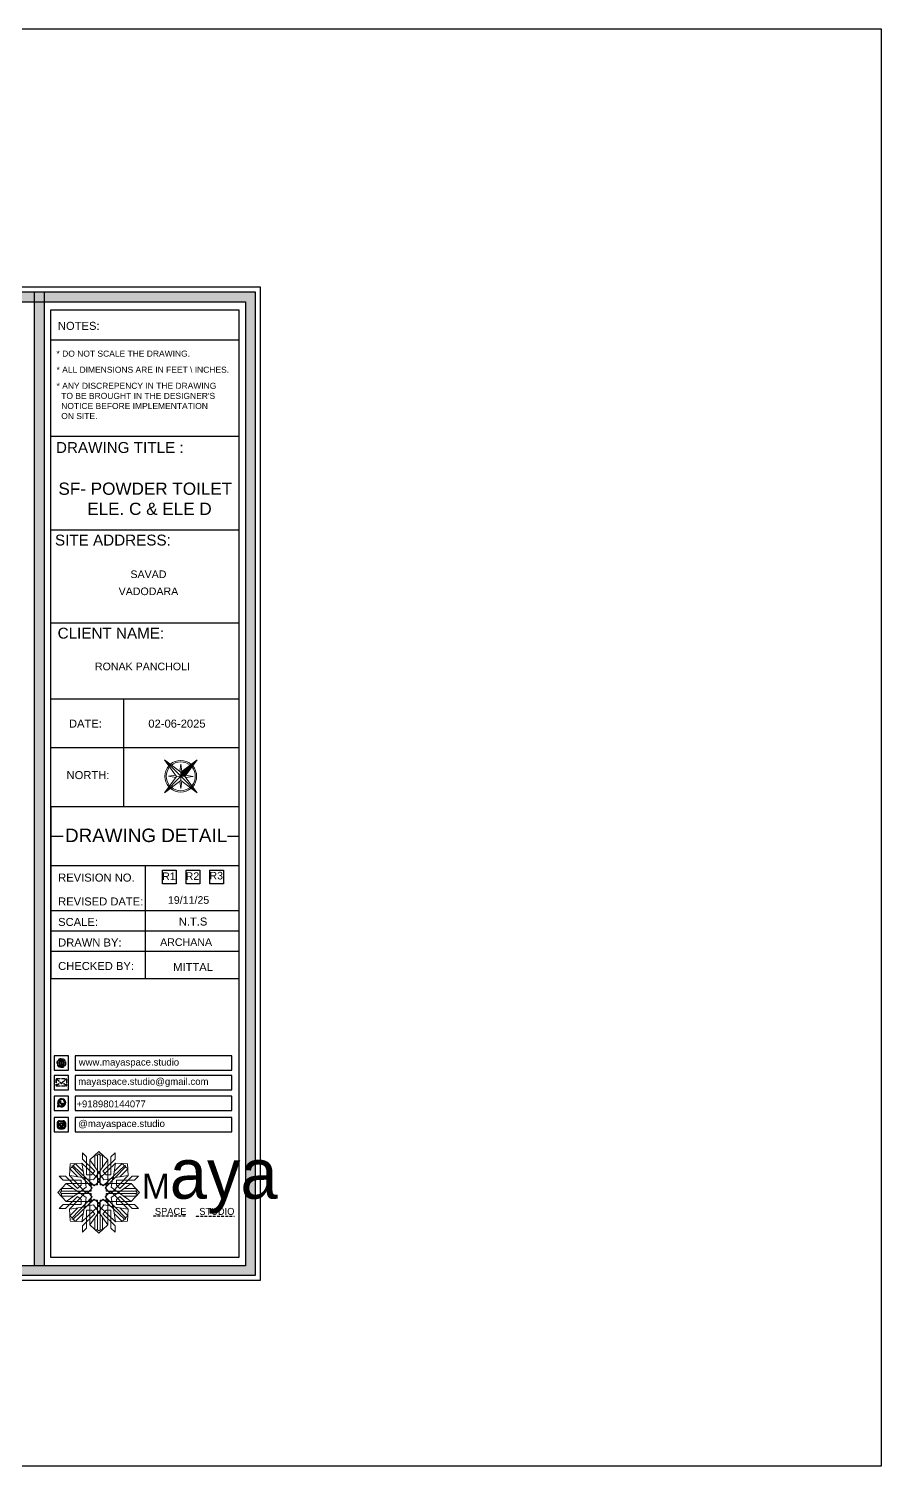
# Model space of a CAD drawing. Header units: millimetres. Extents: x 56222 to 3066687, y -650199 to -121287.
# Drawn here: x 149593.6 to 149750.8, y -184752.7 to -184487.5 of the extents above; entities that cross this region are included whole.
import ezdxf
from ezdxf.enums import TextEntityAlignment as Align

# ---------------------------------------------------------------- set-up
doc = ezdxf.new("R2010")
doc.units = ezdxf.units.MM
doc.header["$MEASUREMENT"] = 0
doc.linetypes.add('DASHEDX2', pattern=[1.5, 1, -0.5])
for name, color, linetype, lineweight in [('Dimension', 10, 'DASHEDX2', 20), ('NAME PLATE', 7, 'Continuous', 25), ('title block', 7, 'Continuous', 9), ('XX~SLAB ( BEAM )~ ( DIM )', 7, 'Continuous', 9)]:
    doc.layers.add(name, color=color, linetype=linetype, lineweight=lineweight)
doc.styles.add('Arial', font='arial.ttf')
doc.styles.get("Standard").update_dxf_attribs({"font": 'arial.ttf', "height": 6})

# ---------------------------------------------------------------- blocks, each defined once
blk = doc.blocks.new('FSFSF')
at = {"color": 42, "lineweight": 5, "true_color": 0xe0ac11}
for p, q in [((28600.03, 143.51), (28600.03, 140.16)), ((28602.15, 141.41), (28600.03, 143.51)), ((28603.86, 139.69), (28608.58, 144.08)), ((28613.31, 139.69), (28608.58, 144.08)), ((28615.02, 141.41), (28617.14, 143.51)), ((28617.14, 143.51), (28617.14, 140.16)), ((28593.19, 131.45), (28593.54, 137.71)), ((28593.39, 135), (28594.56, 136.12)), ((28599.8, 138.06), (28593.54, 137.71)), ((28595.12, 136.69), (28594.53, 136.69)), ((28594.56, 136.12), (28594.56, 136.71)), ((28605.17, 124.98), (28594.56, 136.12)), ((28596.24, 137.86), (28595.12, 136.69)), ((28606.27, 126.08), (28595.12, 136.69)), ((28596.24, 137.86), (28600.47, 133.65)), ((28601.03, 130), (28599.8, 138.06)), ((28599.8, 138.05), (28608.58, 129.56)), ((28606.47, 133.76), (28600.03, 140.16)), ((28602.15, 141.41), (28602.15, 131.95)), ((28603.86, 126.58), (28603.86, 139.69)), ((28603.86, 139.69), (28608.58, 133.02)), ((28607.9, 142.22), (28606.58, 142.22)), ((28606.58, 142.22), (28606.58, 135.84)), ((28607.9, 142.22), (28608.58, 142.85)), ((28607.9, 142.22), (28607.9, 126.58)), ((28609.27, 142.22), (28608.59, 142.85)), ((28613.31, 139.69), (28608.59, 133.02)), ((28617.37, 138.05), (28608.59, 129.56)), ((28609.27, 142.22), (28609.27, 126.58)), ((28609.27, 142.22), (28610.59, 142.22)), ((28610.59, 142.22), (28610.59, 135.84)), ((28610.7, 133.76), (28617.14, 140.16)), ((28610.9, 126.08), (28622.05, 136.69)), ((28612.02, 124.98), (28622.62, 136.12)), ((28613.31, 126.58), (28613.31, 139.69)), ((28615.02, 141.41), (28615.02, 131.95)), ((28616.14, 130), (28617.37, 138.06)), ((28620.93, 137.86), (28616.7, 133.65)), ((28617.37, 138.06), (28623.63, 137.71)), ((28620.93, 137.86), (28622.05, 136.69)), ((28622.05, 136.69), (28622.64, 136.69)), ((28622.62, 136.12), (28622.62, 136.71)), ((28623.8, 135), (28622.62, 136.12)), ((28624, 131.45), (28623.65, 137.71)), ((28587.73, 131.22), (28591.08, 131.22)), ((28589.84, 129.1), (28587.73, 131.22)), ((28589.84, 129.1), (28599.29, 129.1)), ((28597.49, 124.78), (28591.08, 131.22)), ((28593.19, 131.45), (28601.69, 122.67)), ((28601.25, 130.22), (28593.19, 131.45)), ((28593.39, 135), (28597.6, 130.78)), ((28599.29, 126.5), (28599.29, 129.1)), ((28605.86, 129.18), (28601.03, 130)), ((28602.07, 125.39), (28601.25, 130.22)), ((28604.75, 131.95), (28602.15, 131.95)), ((28606.47, 133.76), (28604.75, 131.95)), ((28605.86, 129.18), (28608.58, 133.02)), ((28607.9, 128.92), (28608.58, 129.56)), ((28607.9, 128.92), (28608.58, 128.27)), ((28611.31, 129.18), (28608.59, 133.02)), ((28609.27, 128.92), (28608.59, 129.56)), ((28609.27, 128.92), (28608.59, 128.27)), ((28610.7, 133.76), (28612.42, 131.95)), ((28611.31, 129.18), (28616.14, 130)), ((28612.42, 131.95), (28615.02, 131.95)), ((28615.12, 125.39), (28615.94, 130.22)), ((28623.99, 131.45), (28615.5, 122.67)), ((28615.94, 130.22), (28624, 131.45)), ((28627.34, 129.1), (28617.89, 129.1)), ((28617.89, 126.5), (28617.89, 129.1)), ((28623.8, 135), (28619.59, 130.78)), ((28619.7, 124.78), (28626.1, 131.22)), ((28629.45, 131.22), (28626.1, 131.22)), ((28627.34, 129.1), (28629.45, 131.22)), ((28591.56, 127.39), (28587.17, 122.66)), ((28591.56, 117.94), (28587.17, 122.66)), ((28589.03, 123.35), (28588.4, 122.67)), ((28589.03, 121.98), (28588.4, 122.65)), ((28589.03, 123.35), (28589.03, 124.67)), ((28589.03, 124.67), (28595.4, 124.67)), ((28589.03, 123.35), (28604.66, 123.35)), ((28589.03, 121.98), (28604.66, 121.98)), ((28589.03, 121.98), (28589.03, 120.66)), ((28604.66, 127.39), (28591.56, 127.39)), ((28591.56, 127.39), (28598.23, 122.67)), ((28591.56, 117.94), (28598.23, 122.65)), ((28593.19, 113.88), (28601.69, 122.65)), ((28597.49, 124.78), (28599.29, 126.5)), ((28602.07, 125.39), (28598.23, 122.67)), ((28602.07, 119.94), (28598.23, 122.65)), ((28602.33, 123.35), (28601.69, 122.67)), ((28602.33, 121.98), (28601.69, 122.65)), ((28602.33, 123.35), (28602.97, 122.67)), ((28602.33, 121.98), (28602.97, 122.65)), ((28605.17, 124.98), (28602.97, 122.67)), ((28605.17, 120.35), (28602.97, 122.65)), ((28603.68, 126.54), (28603.68, 127.39)), ((28604.66, 126.54), (28603.68, 126.54)), ((28604.71, 127.57), (28603.86, 127.57)), ((28607.9, 126.58), (28603.86, 126.58)), ((28604.66, 123.35), (28604.66, 127.39)), ((28604.66, 121.98), (28604.66, 117.94)), ((28604.7, 126.58), (28604.71, 127.57)), ((28606.27, 126.08), (28608.58, 128.27)), ((28610.9, 126.08), (28608.59, 128.27)), ((28609.27, 126.58), (28613.31, 126.58)), ((28612.02, 124.98), (28614.21, 122.67)), ((28612.02, 120.35), (28614.21, 122.65)), ((28612.46, 126.58), (28612.46, 127.57)), ((28612.46, 127.57), (28613.31, 127.57)), ((28612.52, 123.35), (28612.52, 127.39)), ((28612.52, 127.39), (28625.63, 127.39)), ((28612.52, 126.54), (28613.51, 126.54)), ((28628.16, 123.35), (28612.52, 123.35)), ((28612.52, 121.98), (28612.52, 117.94)), ((28628.16, 121.98), (28612.52, 121.98)), ((28613.51, 126.54), (28613.51, 127.39)), ((28614.85, 123.35), (28614.21, 122.67)), ((28614.85, 121.98), (28614.21, 122.65)), ((28614.85, 123.35), (28615.5, 122.67)), ((28614.85, 121.98), (28615.5, 122.65)), ((28615.12, 125.39), (28618.96, 122.67)), ((28615.12, 119.94), (28618.96, 122.65)), ((28623.99, 113.88), (28615.5, 122.65)), ((28619.7, 124.78), (28617.89, 126.5)), ((28625.63, 127.39), (28618.96, 122.67)), ((28625.63, 117.94), (28618.96, 122.65)), ((28628.16, 124.67), (28621.78, 124.67)), ((28625.63, 127.39), (28630.02, 122.66)), ((28625.63, 117.94), (28630.02, 122.66)), ((28628.16, 123.35), (28628.16, 124.67)), ((28628.16, 123.35), (28628.78, 122.67)), ((28628.16, 121.98), (28628.78, 122.65)), ((28628.16, 121.98), (28628.16, 120.66)), ((28589.84, 116.23), (28587.73, 114.11)), ((28587.73, 114.11), (28591.08, 114.11)), ((28589.03, 120.66), (28595.4, 120.66)), ((28589.84, 116.23), (28599.29, 116.23)), ((28597.49, 120.54), (28591.08, 114.11)), ((28604.66, 117.94), (28591.56, 117.94)), ((28601.25, 115.1), (28593.19, 113.87)), ((28593.19, 113.87), (28593.54, 107.62)), ((28593.39, 110.32), (28597.6, 114.55)), ((28605.17, 120.35), (28594.56, 109.2)), ((28606.27, 119.15), (28595.12, 108.54)), ((28597.49, 120.54), (28599.29, 118.83)), ((28599.29, 118.83), (28599.29, 116.23)), ((28599.8, 107.17), (28608.58, 115.67)), ((28601.03, 115.23), (28599.8, 107.17)), ((28605.86, 116.05), (28601.03, 115.23)), ((28602.07, 119.94), (28601.25, 115.1)), ((28604.66, 118.78), (28603.68, 118.78)), ((28603.68, 118.78), (28603.68, 117.94)), ((28607.9, 118.65), (28603.86, 118.65)), ((28603.86, 118.65), (28603.86, 105.54)), ((28604.71, 117.66), (28603.86, 117.66)), ((28604.7, 118.65), (28604.71, 117.66)), ((28605.86, 116.05), (28608.58, 112.21)), ((28606.27, 119.15), (28608.58, 116.96)), ((28607.9, 103.01), (28607.9, 118.65)), ((28607.9, 116.31), (28608.58, 116.96)), ((28607.9, 116.31), (28608.58, 115.67)), ((28610.9, 119.15), (28608.59, 116.96)), ((28609.27, 116.31), (28608.59, 116.96)), ((28609.27, 116.31), (28608.59, 115.67)), ((28611.31, 116.05), (28608.59, 112.21)), ((28617.37, 107.17), (28608.59, 115.67)), ((28609.27, 118.65), (28613.31, 118.65)), ((28609.27, 103.01), (28609.27, 118.65)), ((28610.9, 119.15), (28622.05, 108.54)), ((28611.31, 116.05), (28616.14, 115.23)), ((28612.02, 120.35), (28622.62, 109.2)), ((28612.46, 118.65), (28612.46, 117.66)), ((28612.46, 117.66), (28613.31, 117.66)), ((28612.52, 118.78), (28613.51, 118.78)), ((28612.52, 117.94), (28625.63, 117.94)), ((28613.31, 118.65), (28613.31, 105.54)), ((28613.51, 118.78), (28613.51, 117.94)), ((28615.12, 119.94), (28615.94, 115.1)), ((28615.94, 115.1), (28624, 113.87)), ((28616.14, 115.23), (28617.37, 107.17)), ((28619.7, 120.54), (28617.89, 118.83)), ((28617.89, 118.83), (28617.89, 116.23)), ((28627.34, 116.23), (28617.89, 116.23)), ((28623.8, 110.32), (28619.59, 114.55)), ((28619.7, 120.54), (28626.1, 114.11)), ((28628.16, 120.66), (28621.78, 120.66)), ((28624, 113.87), (28623.65, 107.62)), ((28629.45, 114.11), (28626.1, 114.11)), ((28627.34, 116.23), (28629.45, 114.11)), ((28593.39, 110.32), (28594.56, 109.2)), ((28599.8, 107.17), (28593.54, 107.52)), ((28595.12, 108.54), (28594.53, 108.54)), ((28594.56, 109.2), (28594.56, 108.61)), ((28596.24, 107.37), (28595.12, 108.54)), ((28596.24, 107.37), (28600.47, 111.58)), ((28606.47, 111.47), (28600.03, 105.07)), ((28602.15, 103.82), (28602.15, 113.27)), ((28604.75, 113.27), (28602.15, 113.27)), ((28603.86, 105.54), (28608.58, 112.21)), ((28606.47, 111.47), (28604.75, 113.27)), ((28606.58, 103.01), (28606.58, 109.38)), ((28613.31, 105.54), (28608.59, 112.21)), ((28610.59, 103.01), (28610.59, 109.38)), ((28610.7, 111.47), (28612.42, 113.27)), ((28610.7, 111.47), (28617.14, 105.07)), ((28612.42, 113.27), (28615.02, 113.27)), ((28615.02, 103.82), (28615.02, 113.27)), ((28620.93, 107.37), (28616.7, 111.58)), ((28617.37, 107.17), (28623.63, 107.52)), ((28620.93, 107.37), (28622.05, 108.54)), ((28622.05, 108.54), (28622.64, 108.54)), ((28623.8, 110.32), (28622.62, 109.2)), ((28622.62, 109.2), (28622.62, 108.61)), ((28600.03, 101.71), (28600.03, 105.07)), ((28602.15, 103.82), (28600.03, 101.71)), ((28603.86, 105.54), (28608.58, 101.15)), ((28607.9, 103.01), (28606.58, 103.01)), ((28607.9, 103.01), (28608.58, 102.38)), ((28613.31, 105.54), (28608.58, 101.15)), ((28609.27, 103.01), (28608.59, 102.38)), ((28609.27, 103.01), (28610.59, 103.01)), ((28615.02, 103.82), (28617.14, 101.71)), ((28617.14, 101.71), (28617.14, 105.07))]:
    blk.add_line(p, q, dxfattribs=at)
blk = doc.blocks.new('hgwg')
at = {"layer": 'Dimension', "true_color": 0xd39e00}
h = blk.add_hatch(color=42, dxfattribs=at)
h.dxf.hatch_style = 1
h.paths.add_polyline_path([(27505.71, 45.05), (27494.27, 45.05), (27494.27, 44.9), (27505.71, 44.9)])
h = blk.add_hatch(color=42, dxfattribs=at)
h.dxf.hatch_style = 1
h.paths.add_polyline_path([(27523.3, 44.9), (27509.68, 44.9), (27509.68, 44.75), (27523.3, 44.75)])
at = {"layer": 'Dimension', "color": 42, "true_color": 0xd39e00}
for p, q in [((27494.27, 45.05), (27505.71, 45.05)), ((27494.27, 44.9), (27494.27, 45.05)), ((27494.27, 44.9), (27505.71, 44.9)), ((27505.71, 45.05), (27505.71, 44.9)), ((27509.68, 44.9), (27523.3, 44.9)), ((27509.68, 44.9), (27509.68, 44.75)), ((27509.68, 44.75), (27523.3, 44.75)), ((27523.3, 44.75), (27523.3, 44.9))]:
    blk.add_line(p, q, dxfattribs=at)
at = {"layer": 'Dimension', "color": 42, "true_color": 0xd39e00, "attachment_point": 1}
for s, width, insert, char_height in [('{\\fCinzel|b0|i0|c0|p2;\\H1.5x;M\\fAmsterdam One|b0|i0|c0|p2;\\H2x;aya}', 85.3277, (27490.17, 69.17), 6), ('{\\fCinzel|b0|i0|c0|p2;SPACE     STUDIO}', 66.129, (27494.83, 47.86), 2.5)]:
    blk.add_mtext_dynamic_manual_height_columns(s, width=width, gutter_width=30, heights=[0], dxfattribs=dict(at, insert=insert, char_height=char_height))
blk = doc.blocks.new('QEGW4TG')
at = {"layer": 'Dimension', "true_color": 0x000000}
h = blk.add_hatch(color=18, dxfattribs=at)
h.dxf.hatch_style = 1
h.paths.add_polyline_path([(2.69, 1.93, 0.170513), (2.95, 1.97, 0.190337), (3.11, 2.18, 0.316231), (3.07, 2.28), (2.79, 2.37, 0.273721), (2.69, 2.34, 0.040749), (2.63, 2.27, -0.441282), (2.53, 2.25, -0.11828), (2.06, 2.64, -0.441282), (2.07, 2.74, 0.040749), (2.13, 2.81, 0.290083), (2.14, 2.92), (2.01, 3.18, 0.316231), (1.91, 3.2, 0.190337), (1.73, 3, 0.170513), (1.72, 2.74, 0.252784)], flags=0)
h.paths.add_polyline_path([(1.19, 1.98), (1.03, 1.3, 0.550912), (1.11, 1.23), (1.75, 1.39, 6.344125)])
h.paths.add_polyline_path([(1.81, 1.7), (1.4, 1.6), (1.5, 2.03, -9.071339)], flags=16)
h.paths.add_polyline_path([(3.11, 2.16, -0.17811), (2.95, 1.97, -0.170513), (2.69, 1.93, -0.252784), (1.72, 2.74, -0.170513), (1.73, 3, -0.17811), (1.89, 3.19, -0.370089), (2.01, 3.18), (2.14, 2.92, -0.307185), (2.13, 2.8, -0.041087), (2.06, 2.73, 0.321676), (2.05, 2.65, 0.126524), (2.55, 2.24, 0.312216), (2.62, 2.26, -0.041087), (2.68, 2.34, -0.290673), (2.79, 2.37), (3.07, 2.28, -0.370089)], flags=0)
h = blk.add_hatch(color=18, dxfattribs=at)
h.dxf.hatch_style = 1
h.paths.add_polyline_path([(2.79, 2.37, 0.273721), (2.69, 2.34, 0.040749), (2.63, 2.27, -0.441282), (2.53, 2.25, -0.11828), (2.06, 2.64, -0.441282), (2.07, 2.74, 0.040749), (2.13, 2.81, 0.290083), (2.14, 2.92), (2.01, 3.18, 0.316231), (1.91, 3.2, 0.190337), (1.73, 3, 0.170513), (1.72, 2.74, 0.252784), (2.69, 1.93, 0.170513), (2.95, 1.97, 0.190337), (3.11, 2.18, 0.316231), (3.07, 2.28)])
for p, q in [((1.19, 1.98), (1.03, 1.3)), ((1.1, 1.23), (1.75, 1.39)), ((1.5, 2.03), (1.4, 1.6)), ((1.4, 1.6), (1.81, 1.7)), ((2.01, 3.18), (2.14, 2.92)), ((3.07, 2.28), (2.8, 2.36))]:
    blk.add_line(p, q)
blk.add_lwpolyline([(0, 0), (4.68, 0), (4.68, 4.68), (0, 4.68)], close=True)
for centre, radius, start, end in [((1.09, 1.29), 0.0598, 164.8483, 282.1458), ((2.39, 2.56), 1.34, 241.4727, 205.6422), ((2.39, 2.56), 1.04, 235.9962, 210.8333), ((2.09, 2.87), 0.39, 159.7007, 198.4072), ((2.96, 3.23), 1.33, 201.4218, 258.1669), ((2.07, 2.87), 0.364, 118.9685, 159.3648), ((1.94, 3.12), 0.0896, 41.8985, 123.1344), ((2.11, 2.68), 0.066, 135.9932, 224.8892), ((1.67, 3.16), 0.586, 312.4617, 321.8728), ((3.12, 3.42), 1.31, 216.5455, 243.5279), ((2.05, 2.87), 0.104, 320.3924, 28.6971), ((2.57, 2.3), 0.066, 234.2482, 323.1441), ((3.11, 1.94), 0.586, 137.2645, 146.6756), ((2.76, 2.27), 0.104, 70.4402, 138.745), ((2.75, 2.31), 0.39, 260.7301, 299.4366), ((2.76, 2.29), 0.364, 299.7725, 340.1688), ((3.03, 2.2), 0.0896, 336.0029, 57.2388)]:
    blk.add_arc(centre, radius, start, end)
blk = doc.blocks.new('ASGERG')
at = {"layer": 'Dimension', "true_color": 0x000000}
h = blk.add_hatch(color=18, dxfattribs=at)
h.dxf.hatch_style = 1
h.paths.add_polyline_path([(0.99, 1.7, 0.353872), (1.69, 1.03), (2.96, 1.03, 0.353872), (3.66, 1.7), (3.66, 2.99, 0.353872), (2.96, 3.67), (1.69, 3.67, 0.353872), (0.99, 2.99)])
h.paths.add_polyline_path([(1.27, 2.97, -0.353872), (1.72, 3.4), (2.94, 3.4, -0.353872), (3.38, 2.97), (3.38, 1.72, -0.353872), (2.94, 1.3), (1.72, 1.3, -0.353872), (1.27, 1.72)], flags=16)
h.paths.add_polyline_path([(3.02, 2.35, -1), (1.64, 2.35, -1)], flags=0)
h.paths.add_polyline_path([(2.74, 2.35, -1), (1.92, 2.35, -1)], flags=0)
h.paths.add_polyline_path([(2.86, 3.02, -1), (3.19, 3.02, -1)], flags=0)
h.paths.add_polyline_path([(1.64, 2.35, 1), (3.02, 2.35, 1)], flags=0)
h = blk.add_hatch(color=18, dxfattribs=at)
h.dxf.hatch_style = 1
h.paths.add_polyline_path([(1.64, 2.35, 1), (3.02, 2.35, 1)])
h.paths.add_polyline_path([(2.74, 2.35, -1), (1.92, 2.35, -1)], flags=16)
h = blk.add_hatch(color=18, dxfattribs=at)
h.dxf.hatch_style = 1
h.paths.add_polyline_path([(3.19, 3.02, 1), (2.86, 3.02, 1)])
for p, q in [((0.99, 2.99), (0.99, 1.7)), ((1.27, 2.97), (1.27, 1.72)), ((1.69, 3.67), (2.96, 3.67)), ((1.69, 1.03), (2.96, 1.03)), ((2.94, 3.4), (1.72, 3.4)), ((2.94, 1.3), (1.72, 1.3)), ((3.38, 2.97), (3.38, 1.72)), ((3.66, 2.99), (3.66, 1.7))]:
    blk.add_line(p, q)
blk.add_lwpolyline([(0, 0), (4.68, 0), (4.68, 4.68), (0, 4.68)], close=True)
for centre, radius in [((2.33, 2.35), 0.694), ((2.33, 2.35), 0.414), ((3.02, 3.02), 0.168)]:
    blk.add_circle(centre, radius)
for centre, radius, start, end in [((1.76, 2.89), 0.778, 94.8631, 172.8127), ((1.76, 1.8), 0.778, 187.1873, 265.1369), ((1.76, 2.91), 0.491, 94.8631, 172.8127), ((1.76, 1.78), 0.491, 187.1873, 265.1369), ((2.9, 2.91), 0.491, 7.1873, 85.1369), ((2.9, 1.78), 0.491, 274.8631, 352.8127), ((2.89, 2.89), 0.778, 7.1873, 85.1369), ((2.89, 1.8), 0.778, 274.8631, 352.8127)]:
    blk.add_arc(centre, radius, start, end)
blk = doc.blocks.new('ETYETE')
at = {"layer": 'Dimension', "true_color": 0x000000}
h = blk.add_hatch(color=18, dxfattribs=at)
h.dxf.hatch_style = 1
h.paths.add_polyline_path([(3.76, 1.14, 0.414214), (4.12, 1.5), (4.12, 3.29, 0.414214), (3.76, 3.65), (0.92, 3.65, 0.414214), (0.56, 3.29), (0.56, 1.5, 0.414214), (0.92, 1.14)])
h.paths.add_polyline_path([(2.61, 2.22), (3.92, 1.34, -0.198912), (3.76, 1.28), (0.92, 1.28, -0.198912), (0.76, 1.34), (2.08, 2.22), (2.34, 1.98)], flags=16)
h.paths.add_polyline_path([(2.34, 2.16), (0.89, 3.51, -0.028783), (0.92, 3.52), (3.76, 3.52, -0.028783), (3.79, 3.51)], flags=16)
h.paths.add_polyline_path([(2.71, 2.32), (3.92, 3.45, -0.202482), (3.99, 3.29), (3.99, 1.5, -0.043076), (3.98, 1.46)], flags=16)
h.paths.add_polyline_path([(1.98, 2.32), (0.7, 1.46, -0.043076), (0.7, 1.5), (0.7, 3.29, -0.202482), (0.76, 3.45)], flags=16)
blk.add_lwpolyline([(0, 0), (4.68, 0), (4.68, 4.68), (0, 4.68)], close=True)
at = {"layer": 'Dimension', "color": 18, "true_color": 0x000000}
for p, q in [((0.56, 3.29), (0.56, 1.5)), ((0.7, 3.29), (0.7, 1.5)), ((0.7, 1.46), (1.98, 2.32)), ((0.76, 3.45), (1.98, 2.32)), ((0.76, 1.34), (2.08, 2.22)), ((0.89, 3.51), (2.34, 2.16)), ((0.92, 3.65), (3.76, 3.65)), ((0.92, 3.52), (3.76, 3.52)), ((0.92, 1.28), (3.76, 1.28)), ((0.92, 1.14), (3.76, 1.14)), ((2.08, 2.22), (2.34, 1.98)), ((2.34, 2.16), (3.79, 3.51)), ((2.34, 1.98), (2.61, 2.22)), ((3.92, 1.34), (2.61, 2.22)), ((2.71, 2.32), (3.92, 3.45)), ((3.98, 1.46), (2.71, 2.32)), ((3.99, 3.29), (3.99, 1.5)), ((4.12, 3.29), (4.12, 1.5))]:
    blk.add_line(p, q, dxfattribs=at)
for centre, radius, start, end in [((0.92, 3.29), 0.358, 90, 180), ((0.92, 1.5), 0.358, 180, 270), ((0.92, 3.29), 0.224, 134.2136, 180), ((0.92, 1.5), 0.224, 180, 189.8662), ((0.92, 1.5), 0.224, 225, 270), ((0.92, 3.29), 0.224, 90, 96.5948), ((3.76, 3.29), 0.358, 0, 90), ((3.76, 3.29), 0.224, 83.4052, 90), ((3.76, 1.5), 0.358, 270, 0), ((3.76, 1.5), 0.224, 270, 315), ((3.76, 3.29), 0.224, 0, 45.7864), ((3.76, 1.5), 0.224, 350.1338, 0)]:
    blk.add_arc(centre, radius, start, end, dxfattribs=at)
blk = doc.blocks.new('DTGWEGEARG')
at = {"layer": 'Dimension', "true_color": 0x000000}
h = blk.add_hatch(color=18, dxfattribs=at)
h.dxf.hatch_style = 1
h.paths.add_polyline_path([(3.83, 2.34, 1), (0.85, 2.34, 1)])
h.paths.add_polyline_path([(2.51, 1.01, 0.105795), (2.96, 1.58, -0.055205), (3.3, 1.41, -0.169822)], flags=16)
h.paths.add_polyline_path([(2.41, 1.12), (2.41, 1.69, -0.058279), (2.81, 1.63, -0.103353)], flags=16)
h.paths.add_polyline_path([(2.26, 1.13, -0.101741), (1.87, 1.63, -0.057171), (2.26, 1.69)], flags=16)
h.paths.add_polyline_path([(2.17, 1.01, -0.169822), (1.38, 1.41, -0.055205), (1.72, 1.58, 0.105795)], flags=16)
h.paths.add_polyline_path([(3.02, 1.72, 0.081336), (3.13, 2.27), (3.68, 2.27, -0.152069), (3.4, 1.52, 0.05687)], flags=16)
h.paths.add_polyline_path([(2.87, 1.77, 0.061945), (2.41, 1.84), (2.41, 2.27), (2.98, 2.27, -0.081344)], flags=16)
h.paths.add_polyline_path([(2.26, 1.84, 0.060923), (1.8, 1.77, -0.081344), (1.7, 2.27), (2.26, 2.27)], flags=16)
h.paths.add_polyline_path([(1.66, 1.72, 0.05687), (1.28, 1.52, -0.152069), (1, 2.27), (1.55, 2.27, 0.081336)], flags=16)
h.paths.add_polyline_path([(2.41, 2.42), (2.41, 2.83, 0.061945), (2.87, 2.91, -0.080009), (2.98, 2.42)], flags=16)
h.paths.add_polyline_path([(3.13, 2.42, 0.080116), (3.02, 2.96, 0.05687), (3.4, 3.16, 0.028258), (3.3, 3.27, -0.055205), (2.96, 3.1, 0.105795), (2.51, 3.67, -0.36029), (3.68, 2.42)], flags=16)
h.paths.add_polyline_path([(2.26, 2.42), (1.7, 2.42, -0.080009), (1.8, 2.91, 0.060923), (2.26, 2.84)], flags=16)
h.paths.add_polyline_path([(1.55, 2.42), (1, 2.42, -0.150466), (1.28, 3.16, 0.05687), (1.66, 2.96, 0.080116)], flags=16)
h.paths.add_polyline_path([(2.41, 2.98), (2.41, 3.56, -0.103353), (2.81, 3.05, -0.058279)], flags=16)
h.paths.add_polyline_path([(2.26, 2.99, -0.057171), (1.87, 3.05, -0.101741), (2.26, 3.55)], flags=16)
h.paths.add_polyline_path([(1.72, 3.1, -0.055205), (1.38, 3.27, -0.169822), (2.17, 3.67, 0.105795)], flags=16)
blk.add_lwpolyline([(0, 0), (4.68, 0), (4.68, 4.68), (0, 4.68)], close=True)
at = {"layer": 'Dimension', "color": 18, "true_color": 0x000000}
for p, q in [((1, 2.42), (1.55, 2.42)), ((1, 2.27), (1.55, 2.27)), ((1.7, 2.42), (2.26, 2.42)), ((1.7, 2.27), (2.26, 2.27)), ((2.26, 3.55), (2.26, 2.99)), ((2.26, 2.84), (2.26, 2.42)), ((2.26, 2.27), (2.26, 1.84)), ((2.26, 1.69), (2.26, 1.13)), ((2.41, 3.56), (2.41, 2.98)), ((2.41, 2.83), (2.41, 2.42)), ((2.41, 2.42), (2.98, 2.42)), ((2.41, 2.27), (2.98, 2.27)), ((2.41, 2.27), (2.41, 1.84)), ((2.41, 1.69), (2.41, 1.12)), ((3.13, 2.42), (3.68, 2.42)), ((3.13, 2.27), (3.68, 2.27))]:
    blk.add_line(p, q, dxfattribs=at)
blk.add_circle((2.34, 2.34), 1.49, dxfattribs=at)
for centre, radius, start, end in [((2.34, 2.34), 1.34, 142.3819, 176.6093), ((2.34, 2.34), 1.34, 183.0315, 217.6181), ((2.34, 4.74), 1.9, 236.1399, 249.1595), ((2.34, -0.06), 1.9, 110.8405, 123.8601), ((2.34, 2.34), 1.34, 97.3549, 135.9073), ((2.34, 4.74), 1.75, 236.7417, 249.3811), ((2.34, -0.06), 1.75, 110.6189, 123.2583), ((2.34, 2.34), 1.34, 224.0927, 262.6451), ((3.28, 2.34), 1.73, 159.0567, 177.3789), ((3.28, 2.34), 1.73, 182.3435, 200.9433), ((3.28, 2.34), 1.58, 158.8325, 177.1302), ((3.28, 2.34), 1.58, 182.5658, 201.1675), ((3.28, 2.34), 1.73, 129.9301, 154.0867), ((3.28, 2.34), 1.73, 205.9133, 230.0699), ((2.34, 4.74), 1.9, 253.6799, 267.6253), ((2.34, -0.06), 1.9, 92.3747, 106.3201), ((3.28, 2.34), 1.58, 130.1073, 153.3446), ((2.34, 4.74), 1.75, 254.3336, 267.422), ((2.34, -0.06), 1.75, 92.578, 105.6664), ((3.28, 2.34), 1.58, 206.6554, 229.8927), ((1.4, 2.34), 1.58, 26.6554, 50.2584), ((2.34, 4.74), 1.75, 272.3248, 285.6664), ((2.34, 4.74), 1.9, 272.1415, 286.3201), ((2.34, -0.06), 1.9, 73.6799, 87.8585), ((2.34, -0.06), 1.75, 74.3336, 87.6752), ((1.4, 2.34), 1.58, 309.7416, 333.3446), ((2.34, 2.34), 1.34, 3.3907, 82.6451), ((1.4, 2.34), 1.73, 25.9133, 50.0699), ((1.4, 2.34), 1.73, 309.9301, 334.0867), ((2.34, 2.34), 1.34, 277.3549, 315.9073), ((1.4, 2.34), 1.58, 2.8698, 21.1675), ((1.4, 2.34), 1.58, 338.8325, 357.4342), ((2.34, 4.74), 1.75, 290.6189, 303.2583), ((2.34, -0.06), 1.75, 56.7417, 69.3811), ((2.34, 4.74), 1.9, 290.8405, 303.8601), ((1.4, 2.34), 1.73, 2.6211, 20.9433), ((1.4, 2.34), 1.73, 339.0567, 357.6565), ((2.34, -0.06), 1.9, 56.1399, 69.1595), ((2.34, 2.34), 1.34, 322.3819, 356.9685)]:
    blk.add_arc(centre, radius, start, end, dxfattribs=at)
blk = doc.blocks.new('4t')
at = {"transparency": 33554607}
h = blk.add_hatch(color=1, dxfattribs=at)
h.dxf.hatch_style = 1
h.paths.add_polyline_path([(45531.3, -35822.3), (45529.2, -35821.8), (45528.1, -35837)])
h = blk.add_hatch(color=1, dxfattribs=at)
h.dxf.hatch_style = 1
h.paths.add_polyline_path([(45533.4, -35822.8), (45531.3, -35822.3), (45528.1, -35837)])
h = blk.add_hatch(color=1, dxfattribs=at)
h.dxf.hatch_style = 1
h.paths.add_polyline_path([(45531.8, -35820.2), (45529.2, -35821.8), (45531.3, -35822.3)])
h = blk.add_hatch(color=1, dxfattribs=at)
h.dxf.hatch_style = 1
h.paths.add_polyline_path([(45531.8, -35820.2), (45531.3, -35822.3), (45533.4, -35822.8)])
at = {"layer": 'title block', "color": 7, "lineweight": 9}
for p, q in [((45535.5, -35803.4), (45530.2, -35817.6)), ((45535.5, -35803.4), (45531.8, -35820.2)), ((45534.4, -35818.5), (45535.5, -35803.4)), ((45530.5, -35816.7), (45526.9, -35812.5)), ((45526.9, -35812.5), (45529.2, -35817.5)), ((45539.5, -35815.3), (45534.4, -35817.6)), ((45535.3, -35818.9), (45539.5, -35815.3)), ((45530.2, -35817.6), (45515, -35816.5)), ((45515, -35816.5), (45529.2, -35821.8)), ((45515, -35816.5), (45531.8, -35820.2)), ((45528.3, -35821.5), (45524.1, -35825.1)), ((45524.1, -35825.1), (45529.2, -35822.8)), ((45531.8, -35820.2), (45528.1, -35837)), ((45529.2, -35821.8), (45528.1, -35837)), ((45528.1, -35837), (45533.4, -35822.8)), ((45531.8, -35820.2), (45529.2, -35821.8)), ((45531.8, -35820.2), (45530.2, -35817.6)), ((45534.4, -35818.5), (45531.8, -35820.2)), ((45533.4, -35822.8), (45531.8, -35820.2)), ((45531.8, -35820.2), (45548.6, -35823.9)), ((45533.1, -35823.7), (45536.7, -35827.9)), ((45533.4, -35822.8), (45548.6, -35823.9)), ((45548.6, -35823.9), (45534.4, -35818.5)), ((45536.7, -35827.9), (45534.4, -35822.8))]:
    blk.add_line(p, q, dxfattribs=at)
for radius, start, end in [(11.8, 81.36, 163.7665), (10.8, 82.4286, 162.6979), (10.8, 352.4286, 72.6979), (11.8, 351.36, 73.7665), (11.8, 171.36, 253.7665), (10.8, 172.4286, 252.6979), (11.8, 261.36, 343.7665), (10.8, 262.4286, 342.6979)]:
    blk.add_arc((45531.8, -35820.2), radius, start, end, dxfattribs=at)

msp = doc.modelspace()

# ---------------------------------------------------------------- hatches: boundary and pattern name
at = {"layer": 'NAME PLATE', "true_color": 0xd39e00}
h = msp.add_hatch(color=42, dxfattribs=at)
h.paths.add_polyline_path([(149377.577, -184536.035), (149377.577, -184717.5), (149635.385, -184717.5), (149635.385, -184536.035)])
h.paths.add_polyline_path([(149379.386, -184537.844), (149633.576, -184537.844), (149633.576, -184715.691), (149379.386, -184715.691)], flags=16)
msp.add_hatch(color=42, dxfattribs=at).paths.add_polyline_path([(149594.675, -184715.691), (149596.484, -184715.691), (149596.484, -184536.035), (149594.675, -184536.035)])

# ---------------------------------------------------------------- linework, layer by layer
at = {"layer": 'NAME PLATE', "color": 42, "true_color": 0xd39e00}
for p, q in [((149632.351, -184544.965, -0.008), (149597.709, -184544.965, -0.008)), ((149632.351, -184562.708, -0.008), (149597.709, -184562.708, -0.008)), ((149632.351, -184579.984, -0.008), (149597.709, -184579.984, -0.008)), ((149632.351, -184597.155, -0.008), (149597.709, -184597.155, -0.008)), ((149632.351, -184611.146, -0.008), (149597.709, -184611.146, -0.008)), ((149611.113, -184611.146, -0.008), (149611.113, -184631.034, -0.008)), ((149632.351, -184620.149, -0.008), (149597.709, -184620.149, -0.008)), ((149632.351, -184631.034, -0.008), (149597.709, -184631.034, -0.008)), ((149597.709, -184631.034, -0.008), (149597.709, -184662.698, -0.008)), ((149632.351, -184631.034, -0.008), (149632.351, -184662.698, -0.008)), ((149597.709, -184636.462, -0.008), (149599.95, -184636.462, -0.008)), ((149630.257, -184636.462, -0.008), (149632.351, -184636.462, -0.008)), ((149597.709, -184641.89, -0.008), (149632.351, -184641.89, -0.008)), ((149615.189, -184662.698, -0.008), (149615.189, -184641.89, -0.008)), ((149632.351, -184650.213, -0.008), (149597.709, -184650.213, -0.008)), ((149632.351, -184653.962, -0.008), (149597.709, -184653.962, -0.008)), ((149632.351, -184657.71, -0.008), (149597.709, -184657.71, -0.008)), ((149597.709, -184662.698, -0.008), (149632.351, -184662.698, -0.008))]:
    msp.add_line(p, q, dxfattribs=at)
at = {"layer": 'NAME PLATE', "color": 42, "true_color": 0xd39e00, "elevation": -0.008}
for points in [[(149376.672, -184535.13), (149636.29, -184535.13), (149636.29, -184718.405), (149376.672, -184718.405)], [(149377.577, -184536.035), (149635.385, -184536.035), (149635.385, -184717.5), (149377.577, -184717.5)], [(149379.386, -184537.844), (149633.576, -184537.844), (149633.576, -184715.691), (149379.386, -184715.691)], [(149594.675, -184715.691), (149594.675, -184536.035), (149596.484, -184536.035), (149596.484, -184715.691)], [(149597.709, -184714.202), (149597.709, -184539.333), (149632.351, -184539.333), (149632.351, -184714.202)], [(149618.283, -184642.695), (149620.834, -184642.695), (149620.834, -184645.246), (149618.283, -184645.246)], [(149622.653, -184642.695), (149625.204, -184642.695), (149625.204, -184645.246), (149622.653, -184645.246)], [(149627.023, -184642.695), (149629.574, -184642.695), (149629.574, -184645.246), (149627.023, -184645.246)]]:
    msp.add_lwpolyline(points, close=True, dxfattribs=at)
at = {"layer": 'NAME PLATE', "color": 18, "true_color": 0x000000, "elevation": -0.008}
for points in [[(149602.194, -184679.63), (149631.082, -184679.63), (149631.082, -184676.99), (149602.194, -184676.99)], [(149602.194, -184683.234), (149631.082, -184683.234), (149631.082, -184680.594), (149602.194, -184680.594)], [(149602.208, -184687.078), (149631.082, -184687.078), (149631.082, -184684.437), (149602.208, -184684.437)], [(149602.194, -184691.013), (149631.082, -184691.013), (149631.082, -184688.373), (149602.194, -184688.373)]]:
    msp.add_lwpolyline(points, close=True, dxfattribs=at)
at = {"layer": 'XX~SLAB ( BEAM )~ ( DIM )', "color": 85, "lineweight": 30, "true_color": 0x58ba48}
msp.add_lwpolyline([(148898.978, -184487.49), (149750.829, -184487.49), (149750.829, -184752.696), (148898.978, -184752.696)], close=True, dxfattribs=at)

# ---------------------------------------------------------------- block references
at = {"layer": 'NAME PLATE', "xscale": 0.2481324708722054, "yscale": 0.2481324708722054, "zscale": 0.2481324708722054, "rotation": 147.4367586490667}
msp.add_blockref('4t', (154359.648, -198197.208, -0.008), dxfattribs=at)
at = {"layer": 'NAME PLATE', "color": 42, "true_color": 0xd39e00}
for name, p, xscale, yscale, zscale in [('DTGWEGEARG', (149598.334, -184679.63, -0.008), 0.5644000266635646, 0.5644000266635646, 0.5644000266635646), ('ETYETE', (149598.334, -184683.234, -0.008), 0.5644000266635646, 0.5644000266635646, 0.5644000266635646), ('QEGW4TG', (149598.348, -184687.078, -0.008), 0.5644000266635646, 0.5644000266635646, 0.5644000266635646), ('ASGERG', (149598.334, -184691.013, -0.008), 0.5644000266635646, 0.5644000266635646, 0.5644000266635646), ('FSFSF', (139561.21, -184745.237, -0.008), 0.3511297678416111, 0.3511297678416111, 0.3511297678416111), ('hgwg', (135528.046, -184729.56, -0.008), 0.5124181526298264, 0.5124181526298264, 0.5124181526298264)]:
    msp.add_blockref(name, p, dxfattribs=dict(at, xscale=xscale, yscale=yscale, zscale=zscale))

# ---------------------------------------------------------------- texts
at = {"layer": 'NAME PLATE', "style": 'Arial'}
for s, height, p in [('NOTES:', 1.4767, (149602.848, -184543.042, -0.008)), ('DRAWING TITLE : ', 2.00972, (149610.811, -184565.75, -0.008)), ('SF- POWDER TOILET', 2.25667, (149615.128, -184573.472, -0.008)), ('ELE. C & ELE D', 2.25667, (149615.895, -184577.184, -0.008)), ('SITE ADDRESS:', 2.00972, (149609.15, -184582.831, -0.008)), (' SAVAD ', 1.402, (149615.704, -184588.831, -0.008)), ('VADODARA', 1.402, (149615.704, -184591.979, -0.008)), ('CLIENT NAME:', 2.00972, (149608.783, -184600.002, -0.008)), ('RONAK PANCHOLI    ', 1.402, (149615.683, -184605.842, -0.008)), ('DATE:', 1.4767, (149604.086, -184616.426, -0.008)), ('02-06-2025', 1.4767, (149620.962, -184616.426, -0.008)), ('NORTH:', 1.4767, (149604.558, -184625.919, -0.008)), ('DRAWING DETAIL', 2.48467, (149615.271, -184637.54, -0.008)), ('REVISION NO.', 1.47666, (149606.1, -184644.833, -0.008)), ('REVISED DATE: ', 1.47666, (149607.19, -184649.236, -0.008)), ('19/11/25', 1.402, (149623.104, -184648.929, -0.008)), ('SCALE:', 1.4767, (149602.72, -184653.013, -0.008)), ('DRAWN BY:', 1.4767, (149604.896, -184656.807, -0.008)), ('ARCHANA', 1.402, (149622.646, -184656.702, -0.008)), ('CHECKED BY:', 1.47666, (149606.043, -184661.139, -0.008)), ('MITTAL', 1.4767, (149623.928, -184661.335, -0.008))]:
    msp.add_text(s, height=height, dxfattribs=at).set_placement(p, align=Align.CENTER)
for s, insert, char_height, width, attachment_point in [('* DO NOT SCALE THE DRAWING.', (149598.757, -184546.865, -0.008), 1.11684, 43.14928, 1), ('* ALL DIMENSIONS ARE IN FEET \\\\ INCHES.', (149598.757, -184549.835, -0.008), 1.11684, 43.14928, 1), ("* ANY DISCREPENCY IN THE DRAWING \\P  TO BE BROUGHT IN THE DESIGNER'S\\P  NOTICE BEFORE IMPLEMENTATION \\P  ON SITE.", (149598.757, -184552.805, -0.008), 1.11684, 43.14928, 1), ('R1', (149619.476, -184643.152, -0.008), 1.402, 1.92899, 2), ('R2', (149623.818, -184643.121, -0.008), 1.402, 1.92899, 2), ('R3', (149628.201, -184643.036, -0.008), 1.402, 1.92899, 2), ('N.T.S', (149623.928, -184651.462, -0.008), 1.4767, 2.88203, 2)]:
    msp.add_mtext(s, dxfattribs=dict(at, insert=insert, char_height=char_height, width=width, attachment_point=attachment_point))
at = {"layer": 'NAME PLATE', "color": 18, "true_color": 0x000000, "char_height": 1.26198, "attachment_point": 1}
for s, width, gutter_width, insert in [('www.mayaspace.studio', 19.8048, 16.566, (149602.846, -184677.506, -0.008)), ('mayaspace.studio@gmail.com', 12.35561, 10.335, (149602.746, -184681.066, -0.008)), ('+918980144077', 48.18112, 10.335, (149602.419, -184685.217, -0.008)), ('@mayaspace.studio', 12.35561, 10.335, (149602.746, -184688.845, -0.008))]:
    msp.add_mtext_dynamic_manual_height_columns(s, width=width, gutter_width=gutter_width, heights=[0], dxfattribs=dict(at, insert=insert))

doc.saveas('drawing.dxf')
